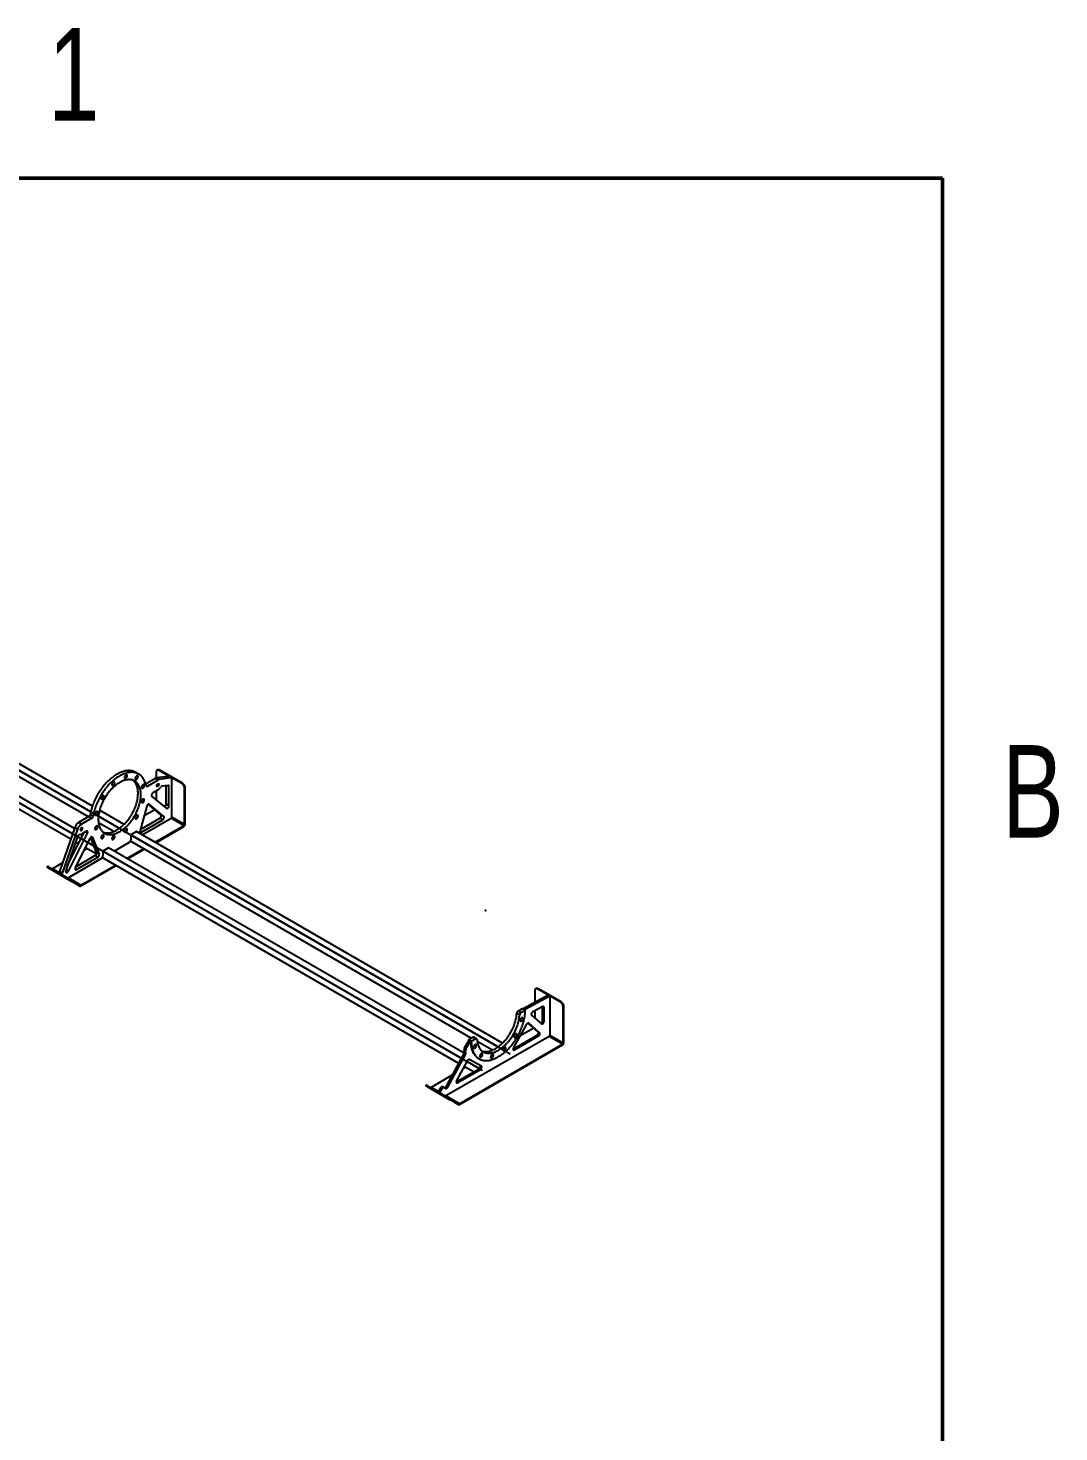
# Model space of a CAD drawing. Header units: inches. Extents: x 0 to 12.1, y 0 to 9.4.
# Drawn here: x 8.129 to 10.802, y 4.749 to 8.389 of the extents above; entities that cross this region are included whole.
import ezdxf

# ---------------------------------------------------------------- set-up
doc = ezdxf.new("R2010")
doc.units = ezdxf.units.IN
doc.header["$MEASUREMENT"] = 0
doc.header["$PDSIZE"] = -1
doc.styles.add('SLDTEXTSTYLE0', font='TXT', dxfattribs={"width": 0.75})

msp = doc.modelspace()

# ---------------------------------------------------------------- linework, layer by layer
at = {"color": 7, "linetype": 'Continuous', "lineweight": 50}
for p, q in [((0.5, 8), (10.5, 8)), ((10.5, 8), (10.5, 0.5))]:
    msp.add_line(p, q, dxfattribs=at)
at = {"color": 7, "linetype": 'Continuous'}
for p, q in [((6.7095, 7.2705), (9.3792, 5.7294)), ((6.6365, 7.2284), (9.3062, 5.6872))]:
    msp.add_line(p, q, dxfattribs=at)
at = {"color": 7, "linetype": 'Continuous', "lineweight": 25}
for p, q in [((8.2918, 6.3571), (7.6858, 6.7069)), ((8.2958, 6.3718), (7.7005, 6.7154)), ((8.2445, 6.3002), (7.6128, 6.6648)), ((8.2494, 6.3143), (7.6276, 6.6733)), ((8.2853, 6.3438), (7.6847, 6.6905)), ((8.2395, 6.286), (7.6118, 6.6484)), ((8.4158, 6.455), (8.4085, 6.4593)), ((8.4339, 6.4296), (8.458, 6.4435)), ((8.4653, 6.4392), (8.458, 6.4435)), ((8.4612, 6.4601), (8.4612, 6.4448)), ((8.4919, 6.4491), (8.4619, 6.4449)), ((8.4692, 6.4407), (8.4619, 6.4449)), ((8.4652, 6.4659), (8.4633, 6.4649)), ((8.4704, 6.4654), (8.4685, 6.4643)), ((8.5274, 6.4303), (8.4685, 6.4643)), ((8.4993, 6.4449), (8.4692, 6.4407)), ((8.5293, 6.4314), (8.4704, 6.4654)), ((8.4993, 6.4449), (8.4919, 6.4491)), ((8.5006, 6.4447), (8.4932, 6.4489)), ((8.4385, 6.4237), (8.4348, 6.4259)), ((8.4385, 6.4237), (8.4653, 6.4392)), ((8.4653, 6.4137), (8.4527, 6.4064)), ((8.4612, 6.4113), (8.4612, 6.3884)), ((8.4919, 6.4257), (8.476, 6.4234)), ((8.4869, 6.3769), (8.4869, 6.425)), ((8.4943, 6.423), (8.4902, 6.4254)), ((8.4943, 6.3726), (8.4943, 6.423)), ((8.5017, 6.3433), (8.5017, 6.4423)), ((8.5274, 6.4303), (8.5293, 6.4314)), ((8.5367, 6.4186), (8.5348, 6.4176)), ((8.5348, 6.3242), (8.5348, 6.4176)), ((8.5367, 6.3252), (8.5367, 6.4186)), ((8.4367, 6.3719), (8.4194, 6.3083)), ((8.4736, 6.3493), (8.4405, 6.3769)), ((8.443, 6.3768), (8.4424, 6.3771)), ((8.4809, 6.345), (8.443, 6.3768)), ((8.4878, 6.3662), (8.4499, 6.3978)), ((8.4943, 6.3726), (8.4869, 6.3769)), ((8.2868, 6.3447), (8.26, 6.3292)), ((8.2942, 6.3404), (8.2674, 6.3249)), ((8.2942, 6.3404), (8.2868, 6.3447)), ((8.2978, 6.3459), (8.2904, 6.3502)), ((8.3659, 6.3143), (8.3116, 6.3457)), ((8.3778, 6.3244), (8.3144, 6.361)), ((8.4203, 6.3116), (8.4707, 6.3407)), ((8.4229, 6.3045), (8.4781, 6.3364)), ((8.425, 6.2972), (8.5001, 6.3406)), ((8.4574, 6.3627), (8.4299, 6.3468)), ((8.4781, 6.3364), (8.4707, 6.3407)), ((8.4809, 6.345), (8.4736, 6.3493)), ((8.5333, 6.3215), (8.5001, 6.3406)), ((8.5348, 6.3242), (8.5017, 6.3433)), ((8.2502, 6.3165), (8.2104, 6.2024)), ((8.2575, 6.3122), (8.2177, 6.1982)), ((8.2308, 6.2167), (8.2744, 6.3035)), ((8.2337, 6.2035), (8.2828, 6.3014)), ((8.2575, 6.3122), (8.2502, 6.3165)), ((8.2674, 6.3249), (8.26, 6.3292)), ((8.2674, 6.2994), (8.28, 6.3067)), ((8.273, 6.3007), (8.2713, 6.3017)), ((8.2828, 6.3014), (8.2768, 6.3049)), ((8.3511, 6.3059), (8.3117, 6.3286)), ((8.4102, 6.3057), (8.3955, 6.2972)), ((9.3478, 5.7475), (8.3955, 6.2972)), ((8.3955, 6.2972), (8.3955, 6.2845)), ((9.3596, 5.7576), (8.4102, 6.3057)), ((8.4229, 6.3045), (8.4192, 6.3067)), ((8.4581, 6.2781), (8.5333, 6.3215)), ((8.4599, 6.277), (8.5333, 6.3194)), ((8.5333, 6.3194), (8.5333, 6.3215)), ((8.5367, 6.3252), (8.5348, 6.3242)), ((8.2575, 6.2932), (8.2267, 6.205)), ((8.2518, 6.2127), (8.2898, 6.2883)), ((8.2597, 6.2743), (8.2524, 6.2786)), ((8.2664, 6.2875), (8.2573, 6.2927)), ((8.282, 6.2615), (8.274, 6.2568)), ((8.3058, 6.2478), (8.2776, 6.264)), ((8.2991, 6.2686), (8.2842, 6.2772)), ((8.2907, 6.2898), (8.3059, 6.2513)), ((8.2961, 6.2907), (8.2939, 6.292)), ((8.2961, 6.2907), (8.3133, 6.247)), ((8.3372, 6.2636), (8.3225, 6.2551)), ((9.2599, 5.731), (8.3372, 6.2636)), ((8.352, 6.2551), (8.3918, 6.2781)), ((8.3851, 6.236), (8.4286, 6.2611)), ((9.2782, 5.7706), (8.3944, 6.2808)), ((8.2181, 6.2246), (8.1921, 6.2096)), ((8.2326, 6.1862), (8.3188, 6.236)), ((8.2416, 6.2381), (8.2374, 6.2357)), ((8.2529, 6.2149), (8.3025, 6.2435)), ((8.2546, 6.2074), (8.3099, 6.2393)), ((8.3099, 6.2393), (8.3025, 6.2435)), ((8.3133, 6.247), (8.3059, 6.2513)), ((9.2459, 5.705), (8.3214, 6.2387)), ((9.2529, 5.718), (8.3225, 6.2551)), ((8.3225, 6.2551), (8.3225, 6.2423)), ((8.387, 6.2349), (8.4305, 6.26)), ((8.1796, 6.2161), (8.1783, 6.2138)), ((8.1897, 6.2072), (8.1799, 6.2129)), ((8.1834, 6.2139), (8.1821, 6.2116)), ((8.1821, 6.2116), (8.241, 6.1776)), ((8.1834, 6.2139), (8.2423, 6.1799)), ((8.2634, 6.1647), (8.1897, 6.2072)), ((8.2101, 6.1992), (8.1921, 6.2096)), ((8.2177, 6.1982), (8.2104, 6.2024)), ((8.2337, 6.2035), (8.2274, 6.2071)), ((8.2274, 6.2005), (8.2282, 6.2)), ((8.2546, 6.2074), (8.251, 6.2095)), ((8.2658, 6.1671), (8.3557, 6.219)), ((8.2658, 6.1649), (8.3575, 6.2179)), ((8.2658, 6.1671), (8.2326, 6.1862)), ((8.241, 6.1776), (8.2423, 6.1799)), ((8.2549, 6.1726), (8.2536, 6.1703)), ((8.2536, 6.1703), (8.2634, 6.1647)), ((8.2549, 6.1726), (8.2647, 6.1669)), ((8.2634, 6.1647), (8.2647, 6.1669)), ((8.2658, 6.1649), (8.2658, 6.1671)), ((9.447, 5.8991), (9.4452, 5.8981)), ((9.4522, 5.8986), (9.4504, 5.8975)), ((9.5093, 5.8635), (9.4504, 5.8975)), ((9.5111, 5.8646), (9.4522, 5.8986)), ((9.478, 5.8816), (9.4127, 5.8461)), ((9.4817, 5.8795), (9.4163, 5.844)), ((9.443, 5.8933), (9.443, 5.8626)), ((9.4817, 5.8795), (9.478, 5.8816)), ((9.4817, 5.8795), (9.4817, 5.7776)), ((9.5093, 5.8635), (9.5111, 5.8646)), ((9.4033, 5.8304), (9.396, 5.8346)), ((9.3997, 5.8407), (9.4108, 5.8472)), ((9.407, 5.8365), (9.3997, 5.8407)), ((9.407, 5.8365), (9.4182, 5.8429)), ((9.4182, 5.8429), (9.4108, 5.8472)), ((9.4163, 5.844), (9.4127, 5.8461)), ((9.4347, 5.8299), (9.4604, 5.8075)), ((9.4634, 5.8525), (9.4377, 5.8385)), ((9.443, 5.8414), (9.443, 5.8226)), ((9.4669, 5.8503), (9.4633, 5.8524)), ((9.4633, 5.8161), (9.4633, 5.8524)), ((9.4669, 5.8139), (9.4669, 5.8503)), ((9.5185, 5.8518), (9.5167, 5.8508)), ((9.5167, 5.7574), (9.5167, 5.8508)), ((9.5185, 5.7584), (9.5185, 5.8518)), ((9.4217, 5.8062), (9.3877, 5.7457)), ((9.4404, 5.7966), (9.4047, 5.776)), ((9.4517, 5.7867), (9.4256, 5.8095)), ((9.4273, 5.8091), (9.4267, 5.8094)), ((9.4554, 5.7845), (9.4273, 5.8091)), ((9.4669, 5.8139), (9.4633, 5.8161)), ((9.4801, 5.7749), (9.2126, 5.6204)), ((9.2476, 5.6002), (9.5151, 5.7547)), ((9.2476, 5.5981), (9.5151, 5.7526)), ((9.2605, 5.7448), (9.2727, 5.7653)), ((9.2642, 5.7426), (9.2764, 5.7632)), ((9.2709, 5.7664), (9.282, 5.7728)), ((9.2782, 5.7621), (9.2709, 5.7664)), ((9.2764, 5.7632), (9.2727, 5.7653)), ((9.2782, 5.7621), (9.2894, 5.7686)), ((9.2894, 5.7686), (9.282, 5.7728)), ((9.292, 5.7688), (9.2846, 5.7731)), ((9.3329, 5.7391), (9.2935, 5.7618)), ((9.3867, 5.7422), (9.4489, 5.7781)), ((9.3903, 5.7401), (9.4525, 5.776)), ((9.4525, 5.776), (9.4489, 5.7781)), ((9.4554, 5.7845), (9.4517, 5.7867)), ((9.5151, 5.7547), (9.4801, 5.7749)), ((9.5167, 5.7574), (9.4817, 5.7776)), ((9.5151, 5.7526), (9.5151, 5.7547)), ((9.5185, 5.7584), (9.5167, 5.7574)), ((9.2136, 5.6456), (9.2597, 5.7305)), ((9.2173, 5.6434), (9.2634, 5.7283)), ((9.2631, 5.7381), (9.2594, 5.7402)), ((9.2606, 5.7347), (9.2594, 5.7402)), ((9.2634, 5.7283), (9.2597, 5.7305)), ((9.2642, 5.7426), (9.2605, 5.7448)), ((9.2642, 5.7326), (9.2606, 5.7347)), ((9.2642, 5.7326), (9.2631, 5.7381)), ((9.3045, 5.6978), (9.2732, 5.7148)), ((9.2969, 5.7179), (9.2987, 5.7168)), ((9.3903, 5.7401), (9.3867, 5.7422)), ((9.2393, 5.6571), (9.2983, 5.6912)), ((9.268, 5.7116), (9.2403, 5.6605)), ((9.243, 5.655), (9.302, 5.689)), ((9.2639, 5.6947), (9.2565, 5.6904)), ((9.2841, 5.683), (9.26, 5.6969)), ((9.2988, 5.6915), (9.267, 5.7099)), ((9.302, 5.689), (9.2983, 5.6912)), ((9.1614, 5.6493), (9.1601, 5.647)), ((9.1716, 5.6404), (9.1618, 5.6461)), ((9.1652, 5.6471), (9.1639, 5.6448)), ((9.1639, 5.6448), (9.2229, 5.6108)), ((9.1652, 5.6471), (9.2242, 5.613)), ((9.2295, 5.6748), (9.1739, 5.6428)), ((9.1932, 5.6317), (9.1739, 5.6428)), ((9.1929, 5.6311), (9.1992, 5.6417)), ((9.2029, 5.6396), (9.1992, 5.6417)), ((9.208, 5.6425), (9.2043, 5.6446)), ((9.208, 5.6425), (9.212, 5.6402)), ((9.2173, 5.6434), (9.2136, 5.6456)), ((9.243, 5.655), (9.2393, 5.6571)), ((9.2452, 5.5979), (9.1716, 5.6404)), ((9.1965, 5.629), (9.1929, 5.6311)), ((9.1965, 5.629), (9.2029, 5.6396)), ((9.2476, 5.6002), (9.2126, 5.6204)), ((9.2229, 5.6108), (9.2242, 5.613)), ((9.2367, 5.6058), (9.2354, 5.6035)), ((9.2367, 5.6058), (9.2465, 5.6001)), ((9.2354, 5.6035), (9.2452, 5.5979)), ((9.2452, 5.5979), (9.2465, 5.6001)), ((9.2476, 5.5981), (9.2476, 5.6002))]:
    msp.add_line(p, q, dxfattribs=at)
at = {"color": 7, "linetype": 'Continuous', "lineweight": 25, "flags": 128}
for points in [[(8.4085, 6.4593), (8.4068, 6.4602), (8.4048, 6.4611), (8.4027, 6.4619), (8.4006, 6.4626), (8.3984, 6.4631), (8.3961, 6.4635), (8.3938, 6.4638), (8.3915, 6.4639), (8.389, 6.4639), (8.3866, 6.4638), (8.3841, 6.4635), (8.3815, 6.4631), (8.379, 6.4625), (8.3764, 6.4619), (8.3737, 6.4611), (8.3711, 6.4601), (8.3684, 6.4591), (8.3657, 6.4579), (8.363, 6.4566), (8.3604, 6.4551), (8.3577, 6.4536), (8.355, 6.4519), (8.3523, 6.4501), (8.3496, 6.4482), (8.3469, 6.4462), (8.3443, 6.4441), (8.3416, 6.4418), (8.339, 6.4395), (8.3365, 6.4371), (8.3339, 6.4345), (8.3314, 6.4319), (8.329, 6.4292), (8.3266, 6.4264), (8.3242, 6.4236), (8.3219, 6.4206), (8.3196, 6.4176), (8.3174, 6.4145), (8.3153, 6.4114), (8.3132, 6.4082), (8.3112, 6.405), (8.3093, 6.4017), (8.3074, 6.3984), (8.3056, 6.395), (8.3039, 6.3916), (8.3023, 6.3882), (8.3007, 6.3847), (8.2993, 6.3812), (8.2979, 6.3778), (8.2967, 6.3743), (8.2955, 6.3708), (8.2944, 6.3673), (8.2934, 6.3638), (8.2925, 6.3604), (8.2917, 6.357), (8.291, 6.3535), (8.2904, 6.3502)], [(8.4349, 6.4251), (8.4343, 6.4278), (8.4336, 6.4304), (8.4329, 6.4329), (8.432, 6.4353), (8.431, 6.4377), (8.4299, 6.4399), (8.4287, 6.442), (8.4274, 6.444), (8.4261, 6.4459), (8.4246, 6.4477), (8.4231, 6.4494), (8.4215, 6.4509), (8.4198, 6.4524), (8.418, 6.4537), (8.4161, 6.4549), (8.4142, 6.4559), (8.4122, 6.4569), (8.4101, 6.4577), (8.408, 6.4583), (8.4058, 6.4588), (8.4035, 6.4592), (8.4012, 6.4595), (8.3988, 6.4596), (8.3964, 6.4596), (8.3939, 6.4595), (8.3914, 6.4592), (8.3889, 6.4588), (8.3863, 6.4583), (8.3837, 6.4576), (8.3811, 6.4568), (8.3785, 6.4559), (8.3758, 6.4548), (8.3731, 6.4536), (8.3704, 6.4523), (8.3677, 6.4509), (8.365, 6.4493), (8.3623, 6.4477), (8.3596, 6.4459), (8.3569, 6.444), (8.3543, 6.4419), (8.3516, 6.4398), (8.349, 6.4376), (8.3464, 6.4352), (8.3438, 6.4328), (8.3413, 6.4303), (8.3388, 6.4277), (8.3363, 6.425), (8.3339, 6.4222), (8.3316, 6.4193), (8.3292, 6.4164), (8.327, 6.4134), (8.3248, 6.4103), (8.3226, 6.4072), (8.3206, 6.404), (8.3186, 6.4007), (8.3166, 6.3974), (8.3148, 6.3941), (8.313, 6.3907), (8.3113, 6.3873), (8.3096, 6.3839), (8.3081, 6.3805), (8.3067, 6.377), (8.3053, 6.3735), (8.304, 6.37), (8.3028, 6.3665), (8.3018, 6.3631), (8.3008, 6.3596), (8.2999, 6.3561), (8.2991, 6.3527), (8.2984, 6.3493), (8.2978, 6.3459)], [(8.3863, 6.4506), (8.3862, 6.4513), (8.386, 6.4519), (8.3858, 6.4524), (8.3854, 6.4528), (8.385, 6.4531), (8.3845, 6.4532), (8.3839, 6.4533), (8.3833, 6.4531), (8.3827, 6.4529), (8.3821, 6.4525), (8.3815, 6.452), (8.3809, 6.4514), (8.3804, 6.4507), (8.3799, 6.4499), (8.3795, 6.4491), (8.3792, 6.4483), (8.379, 6.4475), (8.3789, 6.4468), (8.3789, 6.446), (8.379, 6.4454), (8.3792, 6.4448), (8.3795, 6.4444), (8.3799, 6.444), (8.3804, 6.4438), (8.3809, 6.4438), (8.3815, 6.4438), (8.3821, 6.444), (8.3827, 6.4444), (8.3833, 6.4448), (8.3839, 6.4454), (8.3845, 6.446), (8.385, 6.4467), (8.3854, 6.4475), (8.3858, 6.4483), (8.386, 6.4491), (8.3862, 6.4499), (8.3863, 6.4506)], [(8.4143, 6.4481), (8.4143, 6.4488), (8.4141, 6.4494), (8.4139, 6.4499), (8.4135, 6.4503), (8.4131, 6.4506), (8.4126, 6.4507), (8.412, 6.4507), (8.4114, 6.4506), (8.4108, 6.4503), (8.4102, 6.45), (8.4096, 6.4494), (8.409, 6.4488), (8.4084, 6.4482), (8.408, 6.4474), (8.4076, 6.4466), (8.4073, 6.4458), (8.4071, 6.445), (8.407, 6.4442), (8.407, 6.4435), (8.4071, 6.4429), (8.4073, 6.4423), (8.4076, 6.4419), (8.408, 6.4415), (8.4084, 6.4413), (8.409, 6.4412), (8.4096, 6.4413), (8.4102, 6.4415), (8.4108, 6.4418), (8.4114, 6.4423), (8.412, 6.4429), (8.4126, 6.4435), (8.4131, 6.4442), (8.4135, 6.445), (8.4139, 6.4458), (8.4141, 6.4466), (8.4143, 6.4474), (8.4143, 6.4481)], [(8.4685, 6.4643), (8.4676, 6.4648), (8.4668, 6.4651), (8.4659, 6.4653), (8.4651, 6.4653), (8.4643, 6.4653), (8.4636, 6.465), (8.463, 6.4647), (8.4625, 6.4642), (8.462, 6.4636), (8.4616, 6.4628), (8.4614, 6.462), (8.4612, 6.4611), (8.4612, 6.4601)], [(8.4216, 6.4012), (8.4216, 6.4039), (8.4214, 6.4066), (8.4212, 6.4092), (8.4208, 6.4117), (8.4203, 6.4141), (8.4198, 6.4164), (8.4191, 6.4187), (8.4184, 6.4209), (8.4175, 6.4229), (8.4166, 6.4249), (8.4155, 6.4268), (8.4144, 6.4286), (8.4132, 6.4302), (8.4119, 6.4318), (8.4105, 6.4332), (8.409, 6.4345), (8.4075, 6.4357), (8.4058, 6.4367), (8.4041, 6.4377), (8.4024, 6.4385), (8.4005, 6.4392), (8.3986, 6.4397), (8.3967, 6.4402), (8.3947, 6.4404), (8.3926, 6.4406), (8.3905, 6.4406), (8.3883, 6.4405), (8.3861, 6.4403), (8.3839, 6.4399), (8.3816, 6.4394), (8.3793, 6.4388), (8.377, 6.4381), (8.3747, 6.4372), (8.3723, 6.4362), (8.3699, 6.435), (8.3676, 6.4338), (8.3652, 6.4324), (8.3628, 6.4309), (8.3604, 6.4293), (8.3581, 6.4276), (8.3557, 6.4258), (8.3534, 6.4239), (8.3511, 6.4218), (8.3488, 6.4197), (8.3466, 6.4175), (8.3444, 6.4152), (8.3422, 6.4128), (8.3401, 6.4103), (8.3381, 6.4078), (8.336, 6.4051), (8.3341, 6.4025), (8.3322, 6.3997), (8.3304, 6.3969), (8.3286, 6.3941), (8.3269, 6.3912), (8.3253, 6.3882), (8.3237, 6.3852), (8.3222, 6.3822), (8.3209, 6.3792), (8.3195, 6.3762), (8.3183, 6.3731), (8.3172, 6.37), (8.3162, 6.367), (8.3152, 6.3639), (8.3144, 6.3608), (8.3136, 6.3578), (8.313, 6.3548), (8.3124, 6.3518), (8.3119, 6.3488), (8.3116, 6.3459), (8.3113, 6.343), (8.3112, 6.3402), (8.3111, 6.3374), (8.3112, 6.3347), (8.3113, 6.3321), (8.3116, 6.3295), (8.3119, 6.327), (8.3124, 6.3245), (8.313, 6.3222), (8.3136, 6.3199), (8.3144, 6.3178), (8.3152, 6.3157), (8.3162, 6.3137), (8.3172, 6.3119), (8.3183, 6.3101), (8.3195, 6.3084), (8.3209, 6.3069), (8.3222, 6.3055), (8.3237, 6.3042), (8.3253, 6.303), (8.3269, 6.3019), (8.3286, 6.301), (8.3304, 6.3002), (8.3322, 6.2995), (8.3341, 6.2989), (8.336, 6.2985), (8.3381, 6.2982), (8.3401, 6.298), (8.3422, 6.298), (8.3444, 6.2981), (8.3466, 6.2983), (8.3488, 6.2987), (8.3511, 6.2992), (8.3534, 6.2998), (8.3557, 6.3006), (8.3581, 6.3015), (8.3604, 6.3025), (8.3628, 6.3036), (8.3652, 6.3049), (8.3676, 6.3062), (8.3699, 6.3077), (8.3723, 6.3093), (8.3747, 6.311), (8.377, 6.3129), (8.3793, 6.3148), (8.3816, 6.3168), (8.3839, 6.3189), (8.3861, 6.3212), (8.3883, 6.3235), (8.3905, 6.3259), (8.3926, 6.3283), (8.3947, 6.3309), (8.3967, 6.3335), (8.3986, 6.3362), (8.4005, 6.3389), (8.4024, 6.3417), (8.4041, 6.3446), (8.4058, 6.3475), (8.4075, 6.3504), (8.409, 6.3534), (8.4105, 6.3564), (8.4119, 6.3594), (8.4132, 6.3625), (8.4144, 6.3656), (8.4155, 6.3686), (8.4166, 6.3717), (8.4175, 6.3748), (8.4184, 6.3778), (8.4191, 6.3809), (8.4198, 6.3839), (8.4203, 6.3869), (8.4208, 6.3898), (8.4212, 6.3927), (8.4214, 6.3956), (8.4216, 6.3984), (8.4216, 6.4012)], [(8.3538, 6.4319), (8.3538, 6.4326), (8.3536, 6.4332), (8.3534, 6.4337), (8.353, 6.4341), (8.3526, 6.4344), (8.3521, 6.4345), (8.3515, 6.4345), (8.3509, 6.4344), (8.3503, 6.4341), (8.3497, 6.4338), (8.3491, 6.4332), (8.3485, 6.4326), (8.348, 6.432), (8.3475, 6.4312), (8.3471, 6.4304), (8.3468, 6.4296), (8.3466, 6.4288), (8.3465, 6.428), (8.3465, 6.4273), (8.3466, 6.4267), (8.3468, 6.4261), (8.3471, 6.4257), (8.3475, 6.4253), (8.348, 6.4251), (8.3485, 6.4251), (8.3491, 6.4251), (8.3497, 6.4253), (8.3503, 6.4256), (8.3509, 6.4261), (8.3515, 6.4267), (8.3521, 6.4273), (8.3526, 6.428), (8.353, 6.4288), (8.3534, 6.4296), (8.3536, 6.4304), (8.3538, 6.4312), (8.3538, 6.4319)], [(8.4142, 6.4055), (8.4142, 6.4082), (8.414, 6.4108), (8.4138, 6.4134), (8.4134, 6.4159), (8.413, 6.4184), (8.4124, 6.4207), (8.4118, 6.423), (8.411, 6.4251), (8.4102, 6.4272), (8.4092, 6.4292), (8.4082, 6.431), (8.407, 6.4328), (8.4058, 6.4345), (8.4045, 6.436), (8.4031, 6.4374), (8.4017, 6.4387), (8.4016, 6.4388)], [(8.4305, 6.4251), (8.4305, 6.4258), (8.4303, 6.4264), (8.4301, 6.4269), (8.4297, 6.4273), (8.4293, 6.4275), (8.4288, 6.4277), (8.4282, 6.4277), (8.4276, 6.4276), (8.427, 6.4273), (8.4264, 6.4269), (8.4258, 6.4264), (8.4252, 6.4258), (8.4247, 6.4251), (8.4242, 6.4244), (8.4238, 6.4236), (8.4235, 6.4228), (8.4233, 6.422), (8.4232, 6.4212), (8.4232, 6.4205), (8.4233, 6.4198), (8.4235, 6.4193), (8.4238, 6.4188), (8.4242, 6.4185), (8.4247, 6.4183), (8.4252, 6.4182), (8.4258, 6.4183), (8.4264, 6.4185), (8.427, 6.4188), (8.4276, 6.4192), (8.4282, 6.4198), (8.4288, 6.4204), (8.4293, 6.4212), (8.4297, 6.4219), (8.4301, 6.4227), (8.4303, 6.4235), (8.4305, 6.4243), (8.4305, 6.4251)], [(8.4527, 6.4064), (8.4521, 6.406), (8.4515, 6.4055), (8.4509, 6.4048), (8.4504, 6.4041), (8.4499, 6.4033), (8.4496, 6.4025), (8.4493, 6.4017), (8.4491, 6.4009), (8.4491, 6.4001), (8.4491, 6.3994), (8.4493, 6.3988), (8.4495, 6.3982), (8.4499, 6.3978)], [(8.4625, 6.4248), (8.4626, 6.4255), (8.4627, 6.4262), (8.463, 6.4269), (8.4633, 6.4275), (8.4637, 6.4282), (8.4642, 6.4287), (8.4647, 6.4292), (8.4652, 6.4296), (8.4657, 6.4299), (8.4663, 6.4301), (8.4668, 6.4301), (8.4672, 6.43), (8.4676, 6.4298), (8.4678, 6.4294), (8.468, 6.4289), (8.4681, 6.4284), (8.4681, 6.4278), (8.468, 6.4271), (8.4678, 6.4264), (8.4676, 6.4257), (8.4672, 6.4251), (8.4668, 6.4245), (8.4663, 6.4239), (8.4657, 6.4235), (8.4652, 6.4231), (8.4647, 6.4229), (8.4642, 6.4228), (8.4637, 6.4229), (8.4633, 6.423), (8.463, 6.4233), (8.4627, 6.4237), (8.4626, 6.4242), (8.4625, 6.4248)], [(8.3258, 6.397), (8.3257, 6.3977), (8.3256, 6.3983), (8.3253, 6.3988), (8.325, 6.3992), (8.3245, 6.3995), (8.324, 6.3996), (8.3235, 6.3996), (8.3229, 6.3995), (8.3223, 6.3992), (8.3216, 6.3988), (8.321, 6.3983), (8.3204, 6.3977), (8.3199, 6.397), (8.3194, 6.3963), (8.319, 6.3955), (8.3187, 6.3947), (8.3185, 6.3939), (8.3184, 6.3931), (8.3184, 6.3924), (8.3185, 6.3918), (8.3187, 6.3912), (8.319, 6.3907), (8.3194, 6.3904), (8.3199, 6.3902), (8.3204, 6.3901), (8.321, 6.3902), (8.3216, 6.3904), (8.3223, 6.3907), (8.3229, 6.3912), (8.3235, 6.3917), (8.324, 6.3924), (8.3245, 6.3931), (8.325, 6.3939), (8.3253, 6.3947), (8.3256, 6.3955), (8.3257, 6.3963), (8.3258, 6.397)], [(8.3238, 6.3041), (8.3248, 6.3037), (8.3267, 6.3032), (8.3287, 6.3027), (8.3307, 6.3025), (8.3328, 6.3023), (8.3349, 6.3023), (8.337, 6.3024), (8.3392, 6.3026), (8.3415, 6.303), (8.3437, 6.3035), (8.346, 6.3041), (8.3484, 6.3048), (8.3507, 6.3057), (8.3531, 6.3067), (8.3554, 6.3079), (8.3578, 6.3091), (8.3602, 6.3105), (8.3626, 6.312), (8.3649, 6.3136), (8.3673, 6.3153), (8.3696, 6.3171), (8.372, 6.319), (8.3743, 6.3211), (8.3765, 6.3232), (8.3788, 6.3254), (8.381, 6.3277), (8.3831, 6.3301), (8.3852, 6.3326), (8.3873, 6.3351), (8.3893, 6.3378), (8.3913, 6.3404), (8.3932, 6.3432), (8.395, 6.346), (8.3968, 6.3488), (8.3985, 6.3517), (8.4001, 6.3547), (8.4017, 6.3577), (8.4031, 6.3607), (8.4045, 6.3637), (8.4058, 6.3667), (8.407, 6.3698), (8.4082, 6.3729), (8.4092, 6.3759), (8.4102, 6.379), (8.411, 6.3821), (8.4118, 6.3851), (8.4124, 6.3881), (8.413, 6.3911), (8.4134, 6.3941), (8.4138, 6.397), (8.414, 6.3999), (8.4142, 6.4027), (8.4142, 6.4055)], [(8.4305, 6.3877), (8.4305, 6.3883), (8.4303, 6.3889), (8.4301, 6.3895), (8.4297, 6.3899), (8.4293, 6.3901), (8.4288, 6.3903), (8.4282, 6.3903), (8.4276, 6.3901), (8.427, 6.3899), (8.4264, 6.3895), (8.4258, 6.389), (8.4252, 6.3884), (8.4247, 6.3877), (8.4242, 6.3869), (8.4238, 6.3861), (8.4235, 6.3853), (8.4233, 6.3845), (8.4232, 6.3838), (8.4232, 6.383), (8.4233, 6.3824), (8.4235, 6.3818), (8.4238, 6.3814), (8.4242, 6.381), (8.4247, 6.3808), (8.4252, 6.3808), (8.4258, 6.3808), (8.4264, 6.381), (8.427, 6.3814), (8.4276, 6.3818), (8.4282, 6.3824), (8.4288, 6.383), (8.4293, 6.3837), (8.4297, 6.3845), (8.4301, 6.3853), (8.4303, 6.3861), (8.4305, 6.3869), (8.4305, 6.3877)], [(8.443, 6.3768), (8.4425, 6.377), (8.442, 6.3772), (8.4414, 6.3771), (8.4408, 6.377), (8.4401, 6.3767), (8.4395, 6.3763), (8.4389, 6.3757), (8.4383, 6.3751), (8.4378, 6.3743), (8.4373, 6.3736), (8.4369, 6.3727), (8.4367, 6.3719)], [(8.4878, 6.3662), (8.4882, 6.3659), (8.4887, 6.3658), (8.4893, 6.3658), (8.4899, 6.3659), (8.4906, 6.3662), (8.4912, 6.3667), (8.4919, 6.3672), (8.4924, 6.3679), (8.493, 6.3686), (8.4934, 6.3694), (8.4938, 6.3702), (8.4941, 6.371), (8.4942, 6.3719), (8.4943, 6.3726)], [(8.3096, 6.3553), (8.3095, 6.3559), (8.3094, 6.3565), (8.3091, 6.3571), (8.3088, 6.3575), (8.3083, 6.3577), (8.3078, 6.3579), (8.3073, 6.3579), (8.3067, 6.3577), (8.306, 6.3575), (8.3054, 6.3571), (8.3048, 6.3566), (8.3042, 6.356), (8.3037, 6.3553), (8.3032, 6.3545), (8.3028, 6.3537), (8.3025, 6.3529), (8.3023, 6.3521), (8.3022, 6.3514), (8.3022, 6.3506), (8.3023, 6.35), (8.3025, 6.3494), (8.3028, 6.349), (8.3032, 6.3486), (8.3037, 6.3484), (8.3042, 6.3484), (8.3048, 6.3484), (8.3054, 6.3486), (8.306, 6.349), (8.3067, 6.3494), (8.3073, 6.35), (8.3078, 6.3506), (8.3083, 6.3513), (8.3088, 6.3521), (8.3091, 6.3529), (8.3094, 6.3537), (8.3095, 6.3545), (8.3096, 6.3553)], [(8.4143, 6.3459), (8.4143, 6.3466), (8.4141, 6.3472), (8.4139, 6.3477), (8.4135, 6.3481), (8.4131, 6.3484), (8.4126, 6.3485), (8.412, 6.3485), (8.4114, 6.3484), (8.4108, 6.3481), (8.4102, 6.3477), (8.4096, 6.3472), (8.409, 6.3466), (8.4084, 6.3459), (8.408, 6.3452), (8.4076, 6.3444), (8.4073, 6.3436), (8.4071, 6.3428), (8.407, 6.342), (8.407, 6.3413), (8.4071, 6.3406), (8.4073, 6.3401), (8.4076, 6.3396), (8.408, 6.3393), (8.4084, 6.3391), (8.409, 6.339), (8.4096, 6.3391), (8.4102, 6.3393), (8.4108, 6.3396), (8.4114, 6.3401), (8.412, 6.3406), (8.4126, 6.3413), (8.4131, 6.342), (8.4135, 6.3427), (8.4139, 6.3435), (8.4141, 6.3443), (8.4143, 6.3451), (8.4143, 6.3459)], [(8.4707, 6.3407), (8.4714, 6.3411), (8.472, 6.3416), (8.4726, 6.3423), (8.4731, 6.343), (8.4735, 6.3438), (8.4739, 6.3446), (8.4742, 6.3454), (8.4743, 6.3462), (8.4744, 6.347), (8.4744, 6.3477), (8.4742, 6.3483), (8.4739, 6.3488), (8.4736, 6.3493)], [(8.4781, 6.3364), (8.4787, 6.3368), (8.4793, 6.3374), (8.4799, 6.338), (8.4804, 6.3388), (8.4809, 6.3395), (8.4813, 6.3403), (8.4815, 6.3412), (8.4817, 6.342), (8.4818, 6.3427), (8.4817, 6.3435), (8.4816, 6.3441), (8.4813, 6.3446), (8.4809, 6.345)], [(8.2624, 6.2979), (8.2618, 6.2979), (8.2612, 6.2976), (8.2606, 6.2973), (8.2599, 6.2968), (8.2593, 6.2962), (8.2587, 6.2956), (8.2582, 6.2948), (8.2578, 6.294), (8.2575, 6.2932)], [(8.2702, 6.3138), (8.2702, 6.3144), (8.27, 6.3149), (8.2698, 6.3153), (8.2694, 6.3156), (8.269, 6.3158), (8.2686, 6.3158), (8.2681, 6.3157), (8.2675, 6.3155), (8.267, 6.3152), (8.2665, 6.3147), (8.266, 6.3142), (8.2655, 6.3136), (8.2652, 6.3129), (8.2649, 6.3122), (8.2647, 6.3115), (8.2646, 6.3109), (8.2646, 6.3103), (8.2647, 6.3097), (8.2649, 6.3093), (8.2652, 6.3089), (8.2655, 6.3087), (8.266, 6.3086), (8.2665, 6.3086), (8.267, 6.3087), (8.2675, 6.309), (8.2681, 6.3094), (8.2686, 6.3099), (8.269, 6.3105), (8.2694, 6.3111), (8.2698, 6.3118), (8.27, 6.3125), (8.2702, 6.3132), (8.2702, 6.3138)], [(8.2828, 6.3014), (8.2832, 6.3022), (8.2835, 6.303), (8.2836, 6.3039), (8.2837, 6.3046), (8.2836, 6.3053), (8.2834, 6.3059), (8.2832, 6.3064), (8.2828, 6.3068), (8.2823, 6.3071), (8.2818, 6.3072), (8.2812, 6.3072), (8.2806, 6.307), (8.28, 6.3067)], [(8.3096, 6.3178), (8.3095, 6.3185), (8.3094, 6.3191), (8.3091, 6.3196), (8.3088, 6.32), (8.3083, 6.3203), (8.3078, 6.3204), (8.3073, 6.3204), (8.3067, 6.3203), (8.306, 6.32), (8.3054, 6.3196), (8.3048, 6.3191), (8.3042, 6.3185), (8.3037, 6.3179), (8.3032, 6.3171), (8.3028, 6.3163), (8.3025, 6.3155), (8.3023, 6.3147), (8.3022, 6.3139), (8.3022, 6.3132), (8.3023, 6.3126), (8.3025, 6.312), (8.3028, 6.3116), (8.3032, 6.3112), (8.3037, 6.311), (8.3042, 6.3109), (8.3048, 6.311), (8.3054, 6.3112), (8.306, 6.3115), (8.3067, 6.312), (8.3073, 6.3125), (8.3078, 6.3132), (8.3083, 6.3139), (8.3088, 6.3147), (8.3091, 6.3155), (8.3094, 6.3163), (8.3095, 6.3171), (8.3096, 6.3178)], [(8.3258, 6.2948), (8.3257, 6.2955), (8.3256, 6.2961), (8.3253, 6.2966), (8.325, 6.297), (8.3245, 6.2972), (8.324, 6.2974), (8.3235, 6.2974), (8.3229, 6.2973), (8.3223, 6.297), (8.3216, 6.2966), (8.321, 6.2961), (8.3204, 6.2955), (8.3199, 6.2948), (8.3194, 6.2941), (8.319, 6.2933), (8.3187, 6.2925), (8.3185, 6.2917), (8.3184, 6.2909), (8.3184, 6.2902), (8.3185, 6.2895), (8.3187, 6.289), (8.319, 6.2885), (8.3194, 6.2882), (8.3199, 6.288), (8.3204, 6.2879), (8.321, 6.288), (8.3216, 6.2882), (8.3223, 6.2885), (8.3229, 6.2889), (8.3235, 6.2895), (8.324, 6.2901), (8.3245, 6.2909), (8.325, 6.2916), (8.3253, 6.2924), (8.3256, 6.2932), (8.3257, 6.294), (8.3258, 6.2948)], [(8.3863, 6.311), (8.3862, 6.3117), (8.386, 6.3123), (8.3858, 6.3128), (8.3854, 6.3132), (8.385, 6.3134), (8.3845, 6.3136), (8.3839, 6.3136), (8.3833, 6.3135), (8.3827, 6.3132), (8.3821, 6.3128), (8.3815, 6.3123), (8.3809, 6.3117), (8.3804, 6.311), (8.3799, 6.3103), (8.3795, 6.3095), (8.3792, 6.3087), (8.379, 6.3079), (8.3789, 6.3071), (8.3789, 6.3064), (8.379, 6.3057), (8.3792, 6.3052), (8.3795, 6.3047), (8.3799, 6.3044), (8.3804, 6.3042), (8.3809, 6.3041), (8.3815, 6.3042), (8.3821, 6.3044), (8.3827, 6.3047), (8.3833, 6.3051), (8.3839, 6.3057), (8.3845, 6.3063), (8.385, 6.3071), (8.3854, 6.3078), (8.3858, 6.3086), (8.386, 6.3094), (8.3862, 6.3102), (8.3863, 6.311)], [(8.4194, 6.3083), (8.4193, 6.3075), (8.4192, 6.3067), (8.4192, 6.306), (8.4194, 6.3053), (8.4197, 6.3048), (8.42, 6.3044), (8.4205, 6.3042), (8.421, 6.304), (8.4216, 6.3041), (8.4222, 6.3042), (8.4229, 6.3045)], [(8.2961, 6.2907), (8.2958, 6.2913), (8.2954, 6.2917), (8.295, 6.2919), (8.2944, 6.292), (8.2939, 6.292), (8.2932, 6.2918), (8.2926, 6.2915), (8.292, 6.2911), (8.2913, 6.2905), (8.2908, 6.2899), (8.2902, 6.2891), (8.2898, 6.2883)], [(8.3538, 6.2923), (8.3538, 6.293), (8.3536, 6.2936), (8.3534, 6.2941), (8.353, 6.2945), (8.3526, 6.2947), (8.3521, 6.2949), (8.3515, 6.2949), (8.3509, 6.2947), (8.3503, 6.2945), (8.3497, 6.2941), (8.3491, 6.2936), (8.3485, 6.293), (8.348, 6.2923), (8.3475, 6.2915), (8.3471, 6.2908), (8.3468, 6.29), (8.3466, 6.2892), (8.3465, 6.2884), (8.3465, 6.2877), (8.3466, 6.287), (8.3468, 6.2864), (8.3471, 6.286), (8.3475, 6.2857), (8.348, 6.2855), (8.3485, 6.2854), (8.3491, 6.2854), (8.3497, 6.2856), (8.3503, 6.286), (8.3509, 6.2864), (8.3515, 6.287), (8.3521, 6.2876), (8.3526, 6.2883), (8.353, 6.2891), (8.3534, 6.2899), (8.3536, 6.2907), (8.3538, 6.2915), (8.3538, 6.2923)], [(8.1821, 6.2116), (8.1812, 6.2121), (8.1805, 6.2125), (8.1798, 6.2129), (8.1793, 6.2132), (8.1788, 6.2135), (8.1785, 6.2137), (8.1783, 6.2138), (8.1783, 6.2138), (8.1783, 6.2138), (8.1786, 6.2137), (8.1789, 6.2135), (8.1794, 6.2132), (8.1799, 6.2129)], [(8.211, 6.1979), (8.2107, 6.1982), (8.2104, 6.1986), (8.2102, 6.1991), (8.21, 6.1996), (8.21, 6.2003), (8.21, 6.201), (8.2101, 6.2017), (8.2104, 6.2024)], [(8.2184, 6.1936), (8.218, 6.1939), (8.2177, 6.1943), (8.2175, 6.1948), (8.2174, 6.1954), (8.2173, 6.196), (8.2174, 6.1967), (8.2175, 6.1974), (8.2177, 6.1982)], [(8.2267, 6.205), (8.2265, 6.2043), (8.2264, 6.2036), (8.2263, 6.2029), (8.2264, 6.2022), (8.2265, 6.2017), (8.2267, 6.2012), (8.227, 6.2008), (8.2274, 6.2005)], [(8.2282, 6.2), (8.2287, 6.1998), (8.2292, 6.1998), (8.2298, 6.1999), (8.2304, 6.2001), (8.231, 6.2004), (8.2316, 6.2008), (8.2322, 6.2014), (8.2327, 6.202), (8.2332, 6.2027), (8.2337, 6.2035)], [(8.2518, 6.2127), (8.2514, 6.2119), (8.2512, 6.2111), (8.251, 6.2103), (8.251, 6.2095), (8.251, 6.2088), (8.2512, 6.2082), (8.2515, 6.2077), (8.2518, 6.2073), (8.2523, 6.207), (8.2528, 6.2069), (8.2534, 6.2069), (8.254, 6.2071), (8.2546, 6.2074)], [(8.2536, 6.1703), (8.2529, 6.1707), (8.2521, 6.1712), (8.2513, 6.1717), (8.2503, 6.1722), (8.2493, 6.1728), (8.2483, 6.1734), (8.2472, 6.174), (8.2461, 6.1747), (8.245, 6.1753), (8.244, 6.1759), (8.2429, 6.1765), (8.2419, 6.1771), (8.241, 6.1776)], [(8.2423, 6.1799), (8.2432, 6.1793), (8.2442, 6.1787), (8.2453, 6.1782), (8.2463, 6.1775), (8.2474, 6.1769), (8.2485, 6.1763), (8.2496, 6.1757), (8.2506, 6.1751), (8.2516, 6.1745), (8.2526, 6.1739), (8.2534, 6.1734), (8.2542, 6.173), (8.2549, 6.1726)], [(9.4504, 5.8975), (9.4495, 5.898), (9.4486, 5.8983), (9.4478, 5.8985), (9.4469, 5.8985), (9.4462, 5.8984), (9.4455, 5.8982), (9.4449, 5.8979), (9.4443, 5.8974), (9.4438, 5.8967), (9.4435, 5.896), (9.4432, 5.8952), (9.4431, 5.8943), (9.443, 5.8933)], [(9.2782, 5.7621), (9.2783, 5.7591), (9.2784, 5.7561), (9.2787, 5.7531), (9.2791, 5.7503), (9.2795, 5.7475), (9.2801, 5.7448), (9.2807, 5.7422), (9.2815, 5.7396), (9.2824, 5.7372), (9.2833, 5.7348), (9.2844, 5.7326), (9.2855, 5.7305), (9.2867, 5.7284), (9.2881, 5.7265), (9.2895, 5.7247), (9.291, 5.723), (9.2926, 5.7214), (9.2942, 5.7199), (9.296, 5.7186), (9.2978, 5.7174), (9.2997, 5.7163), (9.3017, 5.7153), (9.3037, 5.7145), (9.3058, 5.7138), (9.308, 5.7132), (9.3102, 5.7127), (9.3125, 5.7124), (9.3148, 5.7122), (9.3172, 5.7122), (9.3196, 5.7123), (9.3221, 5.7125), (9.3246, 5.7128), (9.3271, 5.7133), (9.3297, 5.7139), (9.3323, 5.7146), (9.3349, 5.7155), (9.3375, 5.7165), (9.3402, 5.7176), (9.3429, 5.7189), (9.3455, 5.7202), (9.3482, 5.7217), (9.3509, 5.7233), (9.3536, 5.725), (9.3562, 5.7269), (9.3589, 5.7288), (9.3615, 5.7309), (9.3642, 5.733), (9.3668, 5.7353), (9.3693, 5.7377), (9.3719, 5.7401), (9.3744, 5.7427), (9.3768, 5.7453), (9.3793, 5.748), (9.3816, 5.7508), (9.384, 5.7537), (9.3863, 5.7567), (9.3885, 5.7597), (9.3906, 5.7627), (9.3927, 5.7659), (9.3948, 5.7691), (9.3967, 5.7723), (9.3986, 5.7756), (9.4005, 5.7789), (9.4022, 5.7823), (9.4039, 5.7857), (9.4054, 5.7891), (9.4069, 5.7925), (9.4084, 5.7959), (9.4097, 5.7994), (9.4109, 5.8029), (9.4121, 5.8063), (9.4131, 5.8098), (9.4141, 5.8132), (9.4149, 5.8166), (9.4157, 5.8201), (9.4163, 5.8234), (9.4169, 5.8268), (9.4174, 5.8301), (9.4177, 5.8334), (9.418, 5.8366), (9.4181, 5.8398), (9.4182, 5.8429)], [(9.2931, 5.7667), (9.2933, 5.7641), (9.2936, 5.7615), (9.294, 5.759), (9.2945, 5.7567), (9.2951, 5.7543), (9.2958, 5.7521), (9.2966, 5.75), (9.2975, 5.748), (9.2985, 5.746), (9.2996, 5.7442), (9.3007, 5.7425), (9.302, 5.7409), (9.3033, 5.7394), (9.3048, 5.738), (9.3063, 5.7368), (9.3079, 5.7356), (9.3095, 5.7346), (9.3113, 5.7338), (9.3131, 5.733), (9.3149, 5.7324), (9.3169, 5.7319), (9.3189, 5.7315), (9.3209, 5.7313), (9.323, 5.7312), (9.3251, 5.7312), (9.3273, 5.7314), (9.3295, 5.7317), (9.3318, 5.7321), (9.3341, 5.7327), (9.3364, 5.7334), (9.3387, 5.7342), (9.3411, 5.7351), (9.3435, 5.7362), (9.3458, 5.7374), (9.3482, 5.7387), (9.3506, 5.7402), (9.353, 5.7417), (9.3553, 5.7434), (9.3577, 5.7451), (9.36, 5.747), (9.3623, 5.749), (9.3646, 5.7511), (9.3669, 5.7533), (9.3691, 5.7555), (9.3713, 5.7579), (9.3734, 5.7603), (9.3755, 5.7628), (9.3776, 5.7654), (9.3796, 5.7681), (9.3815, 5.7708), (9.3834, 5.7736), (9.3852, 5.7764), (9.3869, 5.7793), (9.3886, 5.7822), (9.3901, 5.7852), (9.3917, 5.7882), (9.3931, 5.7912), (9.3944, 5.7943), (9.3957, 5.7973), (9.3969, 5.8004), (9.3979, 5.8035), (9.3989, 5.8065), (9.3998, 5.8096), (9.4006, 5.8126), (9.4013, 5.8157), (9.4019, 5.8187), (9.4024, 5.8217), (9.4028, 5.8246), (9.4031, 5.8275), (9.4033, 5.8304)], [(9.3056, 5.7373), (9.3057, 5.7373), (9.3076, 5.7366), (9.3095, 5.7361), (9.3115, 5.7358), (9.3135, 5.7356), (9.3156, 5.7355), (9.3178, 5.7355), (9.32, 5.7357), (9.3222, 5.736), (9.3244, 5.7364), (9.3267, 5.7369), (9.329, 5.7376), (9.3314, 5.7385), (9.3337, 5.7394), (9.3361, 5.7405), (9.3385, 5.7417), (9.3408, 5.743), (9.3432, 5.7444), (9.3456, 5.746), (9.348, 5.7476), (9.3503, 5.7494), (9.3527, 5.7513), (9.355, 5.7533), (9.3573, 5.7553), (9.3595, 5.7575), (9.3617, 5.7598), (9.3639, 5.7621), (9.3661, 5.7646), (9.3682, 5.7671), (9.3702, 5.7697), (9.3722, 5.7723), (9.3741, 5.7751), (9.376, 5.7778), (9.3778, 5.7807), (9.3795, 5.7836), (9.3812, 5.7865), (9.3828, 5.7894), (9.3843, 5.7924), (9.3857, 5.7955), (9.3871, 5.7985), (9.3883, 5.8016), (9.3895, 5.8046), (9.3906, 5.8077), (9.3916, 5.8108), (9.3925, 5.8138), (9.3933, 5.8169), (9.394, 5.8199), (9.3946, 5.8229), (9.3951, 5.8259), (9.3955, 5.8289), (9.3958, 5.8318), (9.396, 5.8346)], [(9.4377, 5.8385), (9.437, 5.8381), (9.4364, 5.8376), (9.4358, 5.837), (9.4353, 5.8362), (9.4348, 5.8355), (9.4344, 5.8346), (9.4341, 5.8338), (9.4339, 5.833), (9.4339, 5.8322), (9.4339, 5.8315), (9.4341, 5.8309), (9.4343, 5.8303), (9.4347, 5.8299)], [(9.4124, 5.8208), (9.4123, 5.8215), (9.4122, 5.8221), (9.4119, 5.8226), (9.4116, 5.823), (9.4111, 5.8233), (9.4106, 5.8235), (9.4101, 5.8235), (9.4095, 5.8233), (9.4088, 5.8231), (9.4082, 5.8227), (9.4076, 5.8222), (9.407, 5.8216), (9.4065, 5.8209), (9.406, 5.8201), (9.4056, 5.8193), (9.4053, 5.8185), (9.4051, 5.8177), (9.405, 5.817), (9.405, 5.8162), (9.4051, 5.8156), (9.4053, 5.815), (9.4056, 5.8146), (9.406, 5.8142), (9.4065, 5.814), (9.407, 5.814), (9.4076, 5.814), (9.4082, 5.8142), (9.4088, 5.8146), (9.4095, 5.815), (9.4101, 5.8156), (9.4106, 5.8162), (9.4111, 5.8169), (9.4116, 5.8177), (9.4119, 5.8185), (9.4122, 5.8193), (9.4123, 5.8201), (9.4124, 5.8208)], [(9.4273, 5.8091), (9.4268, 5.8093), (9.4263, 5.8095), (9.4258, 5.8095), (9.4252, 5.8094), (9.4246, 5.8091), (9.4239, 5.8087), (9.4233, 5.8082), (9.4227, 5.8076), (9.4222, 5.8069), (9.4217, 5.8062)], [(9.4604, 5.8075), (9.4608, 5.8072), (9.4614, 5.8071), (9.4619, 5.8071), (9.4626, 5.8072), (9.4632, 5.8075), (9.4638, 5.808), (9.4645, 5.8085), (9.4651, 5.8092), (9.4656, 5.8099), (9.4661, 5.8107), (9.4664, 5.8115), (9.4667, 5.8123), (9.4669, 5.8132), (9.4669, 5.8139)], [(9.2709, 5.7664), (9.2709, 5.7633), (9.271, 5.7624)], [(9.2764, 5.7632), (9.2765, 5.7601), (9.2766, 5.7571), (9.2769, 5.7542), (9.2772, 5.7513), (9.2777, 5.7485), (9.2782, 5.7458), (9.2789, 5.7432), (9.2797, 5.7407), (9.2805, 5.7382), (9.2815, 5.7359), (9.2825, 5.7337), (9.2837, 5.7315), (9.2849, 5.7295), (9.2862, 5.7276), (9.2876, 5.7258), (9.2891, 5.7241), (9.2907, 5.7225), (9.2924, 5.721), (9.2941, 5.7197), (9.296, 5.7184), (9.2969, 5.7179)], [(9.2914, 5.751), (9.2914, 5.7517), (9.2912, 5.7523), (9.291, 5.7528), (9.2906, 5.7532), (9.2902, 5.7535), (9.2897, 5.7536), (9.2891, 5.7536), (9.2885, 5.7535), (9.2879, 5.7532), (9.2873, 5.7528), (9.2867, 5.7523), (9.2861, 5.7517), (9.2855, 5.751), (9.2851, 5.7503), (9.2847, 5.7495), (9.2844, 5.7487), (9.2842, 5.7479), (9.2841, 5.7471), (9.2841, 5.7464), (9.2842, 5.7458), (9.2844, 5.7452), (9.2847, 5.7447), (9.2851, 5.7444), (9.2855, 5.7442), (9.2861, 5.7441), (9.2867, 5.7442), (9.2873, 5.7444), (9.2879, 5.7447), (9.2885, 5.7452), (9.2891, 5.7457), (9.2897, 5.7464), (9.2902, 5.7471), (9.2906, 5.7479), (9.291, 5.7487), (9.2912, 5.7495), (9.2914, 5.7503), (9.2914, 5.751)], [(9.3962, 5.7791), (9.3961, 5.7798), (9.396, 5.7804), (9.3957, 5.7809), (9.3954, 5.7813), (9.3949, 5.7815), (9.3944, 5.7817), (9.3939, 5.7817), (9.3933, 5.7816), (9.3926, 5.7813), (9.392, 5.7809), (9.3914, 5.7804), (9.3908, 5.7798), (9.3903, 5.7791), (9.3898, 5.7784), (9.3894, 5.7776), (9.3891, 5.7768), (9.3889, 5.776), (9.3888, 5.7752), (9.3888, 5.7745), (9.3889, 5.7738), (9.3891, 5.7733), (9.3894, 5.7728), (9.3898, 5.7725), (9.3903, 5.7723), (9.3908, 5.7722), (9.3914, 5.7723), (9.392, 5.7725), (9.3926, 5.7728), (9.3933, 5.7732), (9.3939, 5.7738), (9.3944, 5.7744), (9.3949, 5.7752), (9.3954, 5.7759), (9.3957, 5.7767), (9.396, 5.7775), (9.3961, 5.7783), (9.3962, 5.7791)], [(9.4489, 5.7781), (9.4495, 5.7785), (9.4501, 5.7791), (9.4507, 5.7797), (9.4512, 5.7804), (9.4517, 5.7812), (9.452, 5.782), (9.4523, 5.7828), (9.4525, 5.7836), (9.4525, 5.7844), (9.4525, 5.7851), (9.4524, 5.7857), (9.4521, 5.7863), (9.4517, 5.7867)], [(9.4525, 5.776), (9.4532, 5.7764), (9.4538, 5.7769), (9.4544, 5.7776), (9.4549, 5.7783), (9.4553, 5.7791), (9.4557, 5.7799), (9.456, 5.7807), (9.4562, 5.7815), (9.4562, 5.7823), (9.4562, 5.783), (9.456, 5.7836), (9.4558, 5.7841), (9.4554, 5.7845)], [(9.2732, 5.7148), (9.2727, 5.715), (9.2722, 5.715), (9.2715, 5.7149), (9.2709, 5.7146), (9.2702, 5.7142), (9.2696, 5.7137), (9.269, 5.7131), (9.2684, 5.7123), (9.268, 5.7116)], [(9.3076, 5.728), (9.3076, 5.7287), (9.3074, 5.7293), (9.3072, 5.7298), (9.3068, 5.7302), (9.3064, 5.7304), (9.3059, 5.7306), (9.3053, 5.7306), (9.3047, 5.7304), (9.3041, 5.7302), (9.3035, 5.7298), (9.3029, 5.7293), (9.3023, 5.7287), (9.3018, 5.728), (9.3013, 5.7272), (9.3009, 5.7265), (9.3006, 5.7257), (9.3004, 5.7249), (9.3003, 5.7241), (9.3003, 5.7234), (9.3004, 5.7227), (9.3006, 5.7221), (9.3009, 5.7217), (9.3013, 5.7214), (9.3018, 5.7212), (9.3023, 5.7211), (9.3029, 5.7211), (9.3035, 5.7213), (9.3041, 5.7217), (9.3047, 5.7221), (9.3053, 5.7227), (9.3059, 5.7233), (9.3064, 5.724), (9.3068, 5.7248), (9.3072, 5.7256), (9.3074, 5.7264), (9.3076, 5.7272), (9.3076, 5.728)], [(9.3357, 5.7255), (9.3356, 5.7261), (9.3355, 5.7267), (9.3352, 5.7273), (9.3349, 5.7277), (9.3344, 5.7279), (9.3339, 5.7281), (9.3334, 5.7281), (9.3328, 5.7279), (9.3322, 5.7277), (9.3315, 5.7273), (9.3309, 5.7268), (9.3304, 5.7262), (9.3298, 5.7255), (9.3294, 5.7247), (9.329, 5.7239), (9.3287, 5.7231), (9.3284, 5.7223), (9.3283, 5.7216), (9.3283, 5.7208), (9.3284, 5.7202), (9.3287, 5.7196), (9.329, 5.7192), (9.3294, 5.7188), (9.3298, 5.7186), (9.3304, 5.7186), (9.3309, 5.7186), (9.3315, 5.7188), (9.3322, 5.7192), (9.3328, 5.7196), (9.3334, 5.7202), (9.3339, 5.7208), (9.3344, 5.7215), (9.3349, 5.7223), (9.3352, 5.7231), (9.3355, 5.7239), (9.3356, 5.7247), (9.3357, 5.7255)], [(9.3681, 5.7442), (9.368, 5.7449), (9.3679, 5.7455), (9.3676, 5.746), (9.3673, 5.7464), (9.3669, 5.7466), (9.3663, 5.7468), (9.3658, 5.7468), (9.3652, 5.7466), (9.3646, 5.7464), (9.364, 5.746), (9.3633, 5.7455), (9.3628, 5.7449), (9.3622, 5.7442), (9.3618, 5.7434), (9.3614, 5.7427), (9.3611, 5.7419), (9.3609, 5.7411), (9.3607, 5.7403), (9.3607, 5.7396), (9.3609, 5.7389), (9.3611, 5.7383), (9.3614, 5.7379), (9.3618, 5.7376), (9.3622, 5.7374), (9.3628, 5.7373), (9.3633, 5.7373), (9.364, 5.7375), (9.3646, 5.7379), (9.3652, 5.7383), (9.3658, 5.7389), (9.3663, 5.7395), (9.3669, 5.7402), (9.3673, 5.741), (9.3676, 5.7418), (9.3679, 5.7426), (9.368, 5.7434), (9.3681, 5.7442)], [(9.3877, 5.7457), (9.3873, 5.745), (9.387, 5.7442), (9.3868, 5.7434), (9.3867, 5.7426), (9.3867, 5.7419), (9.3868, 5.7413), (9.387, 5.7407), (9.3872, 5.7402), (9.3876, 5.7399), (9.3881, 5.7397), (9.3886, 5.7396), (9.3891, 5.7396), (9.3897, 5.7398), (9.3903, 5.7401)], [(9.2983, 5.6912), (9.2989, 5.6916), (9.2995, 5.6921), (9.3001, 5.6927), (9.3006, 5.6934), (9.301, 5.6942), (9.3014, 5.695), (9.3017, 5.6958), (9.3019, 5.6966), (9.302, 5.6973), (9.3019, 5.698), (9.3018, 5.6987), (9.3016, 5.6992), (9.3013, 5.6996)], [(9.302, 5.689), (9.3026, 5.6895), (9.3032, 5.69), (9.3038, 5.6906), (9.3043, 5.6913), (9.3047, 5.6921), (9.3051, 5.6929), (9.3054, 5.6937), (9.3056, 5.6945), (9.3056, 5.6952), (9.3056, 5.6959), (9.3055, 5.6966), (9.3053, 5.6971), (9.3049, 5.6975), (9.3045, 5.6978)], [(9.1639, 5.6448), (9.1631, 5.6453), (9.1623, 5.6457), (9.1617, 5.6461), (9.1611, 5.6464), (9.1607, 5.6467), (9.1604, 5.6469), (9.1602, 5.647), (9.1601, 5.647), (9.1602, 5.647), (9.1604, 5.6468), (9.1607, 5.6466), (9.1612, 5.6464), (9.1618, 5.6461)], [(9.1992, 5.6417), (9.1997, 5.6425), (9.2002, 5.6431), (9.2008, 5.6437), (9.2014, 5.6442), (9.2021, 5.6446), (9.2027, 5.6448), (9.2033, 5.6449), (9.2038, 5.6448), (9.2043, 5.6446)], [(9.2029, 5.6396), (9.2033, 5.6403), (9.2039, 5.641), (9.2045, 5.6416), (9.2051, 5.6421), (9.2058, 5.6424), (9.2064, 5.6427), (9.207, 5.6427), (9.2075, 5.6427), (9.208, 5.6425)], [(9.2083, 5.6423), (9.2088, 5.6422), (9.2094, 5.6421), (9.21, 5.6422), (9.2106, 5.6425), (9.2113, 5.6429), (9.2119, 5.6434), (9.2125, 5.644), (9.2131, 5.6448), (9.2136, 5.6456)], [(9.212, 5.6402), (9.2125, 5.64), (9.213, 5.64), (9.2137, 5.6401), (9.2143, 5.6403), (9.215, 5.6407), (9.2156, 5.6413), (9.2162, 5.6419), (9.2168, 5.6426), (9.2173, 5.6434)], [(9.2403, 5.6605), (9.2399, 5.6597), (9.2396, 5.6589), (9.2394, 5.658), (9.2393, 5.6572), (9.2393, 5.6565), (9.2395, 5.6559), (9.2397, 5.6553), (9.2401, 5.6549), (9.2406, 5.6546), (9.2411, 5.6545), (9.2417, 5.6545), (9.2423, 5.6547), (9.243, 5.655)], [(9.2354, 5.6035), (9.2347, 5.6039), (9.234, 5.6044), (9.2331, 5.6049), (9.2322, 5.6054), (9.2312, 5.606), (9.2301, 5.6066), (9.2291, 5.6072), (9.228, 5.6078), (9.2269, 5.6085), (9.2258, 5.6091), (9.2248, 5.6097), (9.2238, 5.6103), (9.2229, 5.6108)], [(9.2242, 5.613), (9.2251, 5.6125), (9.2261, 5.6119), (9.2271, 5.6113), (9.2282, 5.6107), (9.2293, 5.6101), (9.2304, 5.6095), (9.2314, 5.6089), (9.2325, 5.6082), (9.2335, 5.6077), (9.2344, 5.6071), (9.2353, 5.6066), (9.2361, 5.6062), (9.2367, 5.6058)]]:
    msp.add_lwpolyline(points, dxfattribs=at)
at = {"color": 7, "linetype": 'Continuous', "lineweight": 25}
for centre, radius, start, end in [((8.4636, 6.4341), 0.011, 99.2013, 121.0313), ((8.4673, 6.461), 0.00533, 54.9315, 113.758), ((8.4923, 6.4472), 0.002, 61.1411, 99.7375), ((8.4995, 6.4427), 0.0022, 349.3006, 95.5654), ((8.4371, 6.4254), 0.0022, 188.9238, 310.9142), ((8.471, 6.4298), 0.011, 99.2013, 121.0313), ((8.4539, 6.4322), 0.0218, 301.6385, 327.7559), ((8.4774, 6.4177), 0.00587, 104.4871, 150.4279), ((8.4921, 6.4235), 0.0022, 349.3006, 95.5654), ((8.5189, 6.4169), 0.016, 2.5201, 57.4799), ((8.5207, 6.4179), 0.016, 2.5202, 57.4798), ((8.4792, 6.3771), 0.00774, 298.0327, 358.1995), ((8.2824, 6.3515), 0.00815, 302.923, 350.4007), ((8.2898, 6.3473), 0.00815, 302.923, 350.4007), ((8.4983, 6.3435), 0.00336, 302.6055, 357.3945), ((8.2732, 6.3088), 0.0243, 122.8571, 161.4948), ((8.2806, 6.3045), 0.0243, 122.8571, 161.4948), ((8.2621, 6.308), 0.01, 271.834, 301.8239), ((8.5293, 6.3255), 0.00733, 302.4763, 357.5237), ((8.5315, 6.3243), 0.00336, 302.6055, 357.3945), ((8.3875, 6.2848), 0.00797, 302.4763, 357.5237), ((8.2989, 6.2498), 0.00722, 300.0226, 11.8016), ((8.3062, 6.2455), 0.00722, 300.0226, 11.8016), ((8.3146, 6.2427), 0.00797, 302.4763, 357.5237), ((2.4572, -3.7027), 11.4511, 59.99633, 60.01836), ((8.1915, 6.2105), 0.00112, 249.6196, 305.267), ((8.232, 6.1871), 0.00112, 249.6196, 305.267), ((8.2644, 6.1669), 0.00241, 245.686, 305.6182), ((8.2651, 6.168), 0.0011, 245.686, 305.6182), ((9.4492, 5.8942), 0.00533, 54.9315, 113.758), ((9.5007, 5.8501), 0.016, 2.5201, 57.4799), ((9.5026, 5.8511), 0.016, 2.5202, 57.4798), ((9.404, 5.834), 0.00803, 122.6252, 175.3054), ((9.4114, 5.8297), 0.00803, 122.6252, 175.3054), ((9.4647, 5.8507), 0.00227, 350.8767, 126.191), ((9.4559, 5.8162), 0.0074, 290.0029, 359.122), ((9.2836, 5.7707), 0.00257, 65.0213, 126.2892), ((9.2908, 5.7668), 0.00225, 356.6402, 129.5512), ((9.4783, 5.7777), 0.00336, 302.6055, 357.3945), ((9.5112, 5.7587), 0.00733, 302.4763, 357.5237), ((9.5133, 5.7575), 0.00336, 302.6055, 357.3945), ((9.2662, 5.741), 0.0068, 146.7893, 187.1734), ((9.254, 5.7339), 0.00662, 329.1103, 7.5351), ((9.2699, 5.7389), 0.0068, 146.7893, 187.1734), ((9.2577, 5.7317), 0.00662, 329.1103, 7.5351), ((3.439, -4.2696), 11.4511, 59.99633, 60.01836), ((9.1733, 5.6437), 0.00112, 249.6196, 305.267), ((9.212, 5.6214), 0.00112, 249.6196, 305.267), ((9.2462, 5.6001), 0.00241, 245.686, 305.6182), ((9.247, 5.6011), 0.0011, 245.686, 305.6182)]:
    msp.add_arc(centre, radius, start, end, dxfattribs=at)
at = {"color": 7, "linetype": 'Continuous'}
msp.add_point((9.3153, 6.1012), dxfattribs=at)

# ---------------------------------------------------------------- texts
at = {"color": 7, "linetype": 'Continuous', "lineweight": 0, "char_height": 0.24, "attachment_point": 2, "style": 'SLDTEXTSTYLE0'}
for s, insert in [('1', (8.2476, 8.3892)), ('B', (10.7344, 6.5302))]:
    msp.add_mtext(s, dxfattribs=dict(at, insert=insert))

doc.saveas('drawing.dxf')
